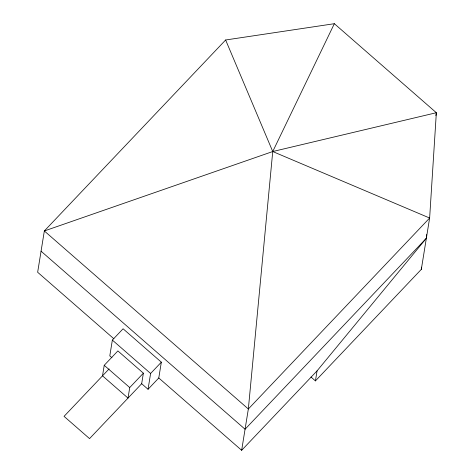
<?xml version="1.0" encoding="UTF-8"?>
<svg xmlns="http://www.w3.org/2000/svg" width="474" height="474" viewBox="0 0 474 474"><rect width="100%" height="100%" fill="white"/><g stroke="black" fill="none" stroke-linecap="round" stroke-linejoin="round"><path stroke-width="0.71" d="M310.974 377.008L315.435 380.9L421.321 269.356L421.463 267.146M111.923 357.746L109.796 355.891L112.356 340.089L123.086 328.784L161.338 362.172L158.778 377.974L241.657 450.3L317.059 370.869L426.357 238.256L426.594 234.577M104.227 365.306L102.52 375.841L128.021 398.095L129.728 387.56L143.379 373.174L117.878 350.92L104.227 365.306L129.728 387.56M109.091 368.914L64.049 416.362L89.55 438.616L141.673 383.715L143.379 373.174M141.673 383.715L148.048 389.278L150.608 373.471L161.338 362.172M241.657 450.3L248.346 408.997L272.74 151.538L334.348 23.7L436.347 112.717L429.634 218.028L421.321 269.356M315.435 380.9L317.059 370.869M435.879 115.609L436.347 112.717L272.74 151.538L44.343 230.962L37.653 272.26L113.855 338.762M225.63 39.988L44.343 230.962L248.346 408.997L429.634 218.028L272.74 151.538L225.63 39.988L334.348 23.7M148.048 389.278L158.778 377.974M426.357 238.256L245.07 429.231L41.066 251.19M112.356 340.089L150.608 373.471"/></g></svg>
